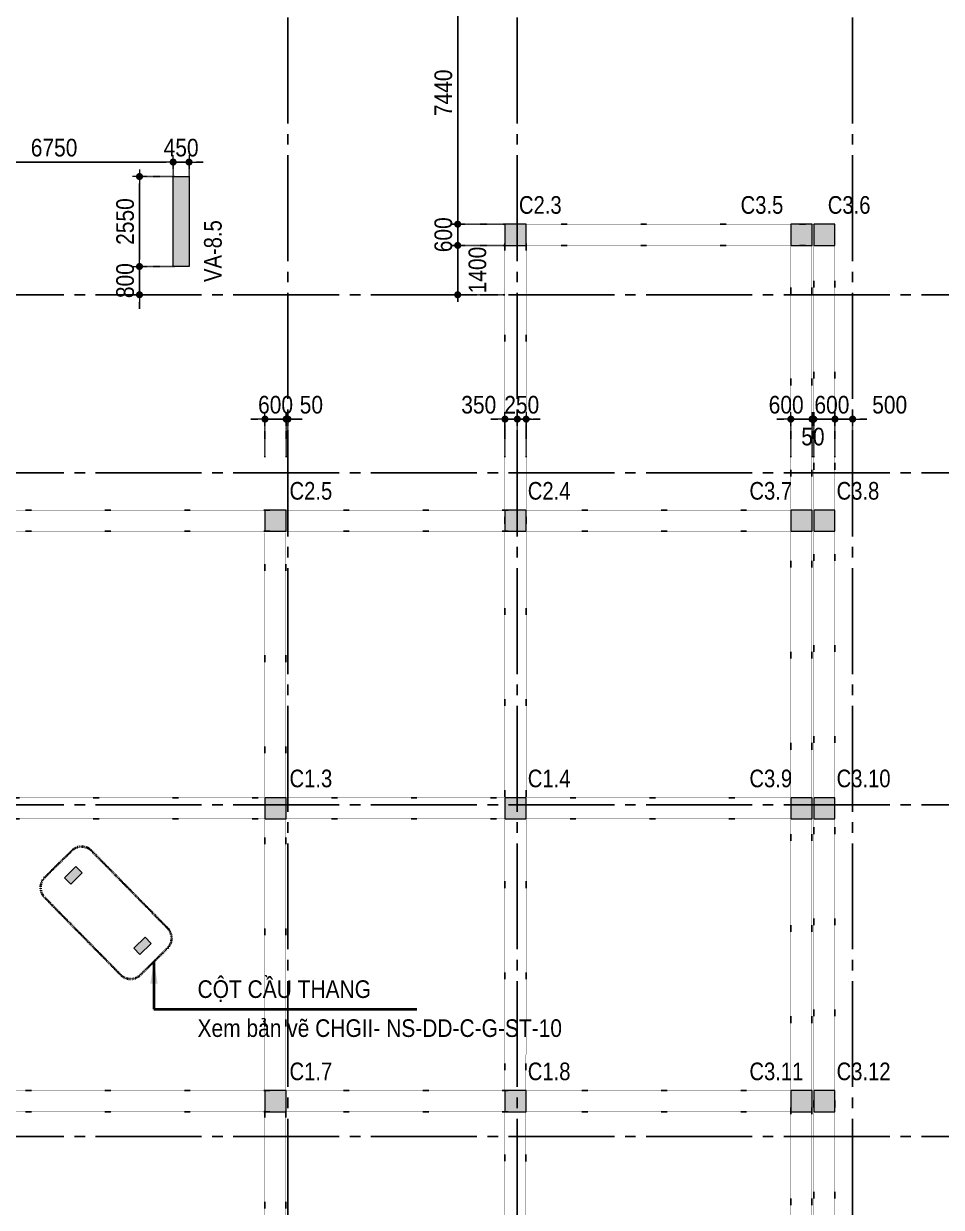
# Model space of a CAD drawing. Header units: millimetres. Extents: x -3973692 to -2843767, y 592734 to 838475.
# Drawn here: x -3901332 to -3875332, y 714723 to 748262 of the extents above; entities that cross this region are included whole.
import ezdxf
from ezdxf.enums import TextEntityAlignment as Align

# ---------------------------------------------------------------- set-up
doc = ezdxf.new("R2010")
doc.units = ezdxf.units.MM
doc.header["$MEASUREMENT"] = 0
doc.header["$PDMODE"] = 3
doc.header["$PDSIZE"] = -20
for name, pattern in [('CHG_XX_Cot_Ham 2$0$$AUDIT_BAD_LTYPE3', [0]), ('CHG_XX_Luoi truc$0$MB_Luoi truc$0$Center101', [13, 10, -1, 1, -1]), ('DIVIDE2', [15.875, 6.35, -3.175, 0, -3.175, 0, -3.175]), ('DOT2', [0.125, 0, -0.125]), ('HIDDEN5', [2.8375, 1.25, -1.5875])]:
    doc.linetypes.add(name, pattern=pattern)
doc.layers.get('0').update_dxf_attribs({"lineweight": 9})
doc.layers.get('Defpoints').update_dxf_attribs({"color": 10, "lineweight": 0})
for name, color, linetype, lineweight in [("'S_General_Dim_1", 1, 'Continuous', 18), ("'S_General_Divide_3 Intermediate", 3, 'DIVIDE2', 40), ("'S_General_Text_2_Normal", 2, 'Continuous', 25), ('CHG_XX_Cot_Ham 2$0$NS-Pier-H2', 150, 'Continuous', 13), ('CHG_XX_Cot_Ham 2$0$NS-Pier-H2 @ 1', 150, 'Continuous', 13), ('CHG_XX_Cot_Ham 2$0$NS-Pier-H2 @ 150 VP1', 150, 'Continuous', 13), ('CHG_XX_Cot_Ham 2$0$NS-Pier-H2 @ 150 VP2', 150, 'Continuous', 13), ('CHG_XX_Cot_Ham 2$0$NS-Pier-H2 @ 150 VP3', 150, 'Continuous', 13), ('CHG_XX_Cot_Ham 2$0$NS-Pier-H2 @ 150 VP4', 150, 'Continuous', 13), ('CHG_XX_Cot_Ham 2$0$NS-Pier-H2 @ 150 VP5', 150, 'Continuous', 13), ('CHG_XX_Cot_Ham 2$0$NS-Pier-H2 @ 150 VP6', 150, 'Continuous', 13), ('CHG_XX_Cot_Ham 2$0$NS-Pier-H2 @ 150 VP7', 150, 'Continuous', 13), ('CHG_XX_Cot_Ham 2$0$NS-Pier-H2 @ 150 VP8', 150, 'Continuous', 13), ('CHG_XX_Cot_Ham 2$0$NS-Pier-H2 @ 150 VP9', 150, 'Continuous', 13), ('CHG_XX_Cot_Ham 2$0$NS-Pier-H2 @ 150 VPModel', 150, 'Continuous', 13), ('TEXT', 7, 'Continuous', 15)]:
    doc.layers.add(name, color=color, linetype=linetype, lineweight=lineweight)
for name, color, linetype, lineweight, plot in [('CHG_XX_Cot_Ham 2$0$NS-Column-H2', 90, 'Continuous', 13, False), ('CHG_XX_Cot_Ham 2$0$NS-Column-H2 @ 1', 90, 'Continuous', 13, False), ('CHG_XX_Cot_Ham 2$0$NS-Column-H2 @ 150 VP1', 90, 'Continuous', 13, False), ('CHG_XX_Cot_Ham 2$0$NS-Column-H2 @ 150 VP2', 90, 'Continuous', 13, False), ('CHG_XX_Cot_Ham 2$0$NS-Column-H2 @ 150 VP3', 90, 'Continuous', 13, False), ('CHG_XX_Cot_Ham 2$0$NS-Column-H2 @ 150 VP4', 90, 'Continuous', 13, False), ('CHG_XX_Cot_Ham 2$0$NS-Column-H2 @ 150 VP5', 90, 'Continuous', 13, False), ('CHG_XX_Cot_Ham 2$0$NS-Column-H2 @ 150 VP6', 90, 'Continuous', 13, False), ('CHG_XX_Cot_Ham 2$0$NS-Column-H2 @ 150 VP7', 90, 'Continuous', 13, False), ('CHG_XX_Cot_Ham 2$0$NS-Column-H2 @ 150 VP8', 90, 'Continuous', 13, False), ('CHG_XX_Cot_Ham 2$0$NS-Column-H2 @ 150 VP9', 90, 'Continuous', 13, False), ('CHG_XX_Cot_Ham 2$0$NS-Column-H2 @ 150 VPModel', 90, 'Continuous', 13, False)]:
    doc.layers.add(name, color=color, linetype=linetype, lineweight=lineweight, plot=plot)
for name, color, linetype in [('CHG_XX_Luoi truc$0$Grid', 34, 'Continuous'), ('CHG_XX_Luoi truc$0$Grid Line', 251, 'CHG_XX_Luoi truc$0$MB_Luoi truc$0$Center101'), ('dim', 1, 'Continuous')]:
    doc.layers.add(name, color=color, linetype=linetype)
doc.styles.add('arial', font='arial.ttf', dxfattribs={"width": 0.85})
doc.styles.add('CHG_XX_Luoi truc$0$MB_Luoi truc$0$Grid A-F$0$VNI-HelveCB', font='')
doc.styles.add('TTP-HelCon', font='')
doc.styles.get('CHG_XX_Luoi truc$0$MB_Luoi truc$0$Grid A-F$0$VNI-HelveCB').set_extended_font_data('VNI-Helve-Condense', bold=True)
doc.styles.get('TTP-HelCon').set_extended_font_data('VNI-Helve-Condense')
doc.dimstyles.new('200', dxfattribs={"dimscale": 200, "dimtxt": 2.5, "dimasz": 1, "dimexe": 0, "dimexo": 0, "dimgap": 0.75, "dimtad": 1, "dimdec": 0, "dimrnd": 10, "dimzin": 9, "dimdsep": 46, "dimtxsty": 'arial', "dimblk1": 'DIMDOT', "dimblk2": 'DIMDOT', "dimsah": 1, "dimcen": 2, "dimdle": 3, "dimclre": 8, "dimclrt": 2, "dimadec": 0, "dimazin": 0, "dimtfac": 1, "dimtdec": 0, "dimtix": 1, "dimtmove": 2, "dimatfit": 3, "dimldrblk": 'DIMPIJL', "dimfxl": 1, "dimtvp": 1.8, "dimtolj": 1, "dimtzin": 0, "dimarcsym": 0})
doc.dimstyles.new('RHE_50', dxfattribs={"dimscale": 50, "dimtxt": 2.5, "dimasz": 1, "dimexe": 0, "dimexo": 0, "dimgap": 0.75, "dimtad": 1, "dimdec": 0, "dimzin": 9, "dimdsep": 46, "dimtxsty": 'arial', "dimblk1": 'DIMDOT', "dimblk2": 'DIMDOT', "dimsah": 1, "dimcen": 2, "dimdle": 3, "dimclre": 8, "dimclrt": 2, "dimadec": 0, "dimazin": 0, "dimtfac": 1, "dimtdec": 0, "dimtix": 1, "dimtmove": 2, "dimatfit": 3, "dimldrblk": 'DIMPIJL', "dimfxl": 1, "dimtvp": 1.8, "dimtolj": 1, "dimtzin": 0, "dimarcsym": 0})

# ---------------------------------------------------------------- blocks, each defined once
blk = doc.blocks.new('*U3253')
at = {"layer": 'CHG_XX_Cot_Ham 2$0$NS-Pier-H2 @ 1'}
h = blk.add_hatch(color=256, dxfattribs=at)
h.dxf.hatch_style = 1
h.paths.add_polyline_path([(450, 0), (0, 0), (0, -2550), (450, -2550)])
at = {"layer": 'CHG_XX_Cot_Ham 2$0$NS-Pier-H2 @ 150 VP1'}
h = blk.add_hatch(color=256, dxfattribs=at)
h.dxf.hatch_style = 1
h.paths.add_polyline_path([(450, 0), (0, 0), (0, -2550), (450, -2550)])
at = {"layer": 'CHG_XX_Cot_Ham 2$0$NS-Pier-H2 @ 150 VP2'}
h = blk.add_hatch(color=256, dxfattribs=at)
h.dxf.hatch_style = 1
h.paths.add_polyline_path([(450, 0), (0, 0), (0, -2550), (450, -2550)])
at = {"layer": 'CHG_XX_Cot_Ham 2$0$NS-Pier-H2 @ 150 VP3'}
h = blk.add_hatch(color=256, dxfattribs=at)
h.dxf.hatch_style = 1
h.paths.add_polyline_path([(450, 0), (0, 0), (0, -2550), (450, -2550)])
at = {"layer": 'CHG_XX_Cot_Ham 2$0$NS-Pier-H2 @ 150 VP4'}
h = blk.add_hatch(color=256, dxfattribs=at)
h.dxf.hatch_style = 1
h.paths.add_polyline_path([(450, 0), (0, 0), (0, -2550), (450, -2550)])
at = {"layer": 'CHG_XX_Cot_Ham 2$0$NS-Pier-H2 @ 150 VP5'}
h = blk.add_hatch(color=256, dxfattribs=at)
h.dxf.hatch_style = 1
h.paths.add_polyline_path([(450, 0), (0, 0), (0, -2550), (450, -2550)])
at = {"layer": 'CHG_XX_Cot_Ham 2$0$NS-Pier-H2 @ 150 VP6'}
h = blk.add_hatch(color=256, dxfattribs=at)
h.dxf.hatch_style = 1
h.paths.add_polyline_path([(450, 0), (0, 0), (0, -2550), (450, -2550)])
at = {"layer": 'CHG_XX_Cot_Ham 2$0$NS-Pier-H2 @ 150 VP7'}
h = blk.add_hatch(color=256, dxfattribs=at)
h.dxf.hatch_style = 1
h.paths.add_polyline_path([(450, 0), (0, 0), (0, -2550), (450, -2550)])
at = {"layer": 'CHG_XX_Cot_Ham 2$0$NS-Pier-H2 @ 150 VP8'}
h = blk.add_hatch(color=256, dxfattribs=at)
h.dxf.hatch_style = 1
h.paths.add_polyline_path([(450, 0), (0, 0), (0, -2550), (450, -2550)])
at = {"layer": 'CHG_XX_Cot_Ham 2$0$NS-Pier-H2 @ 150 VP9'}
h = blk.add_hatch(color=256, dxfattribs=at)
h.dxf.hatch_style = 1
h.paths.add_polyline_path([(450, 0), (0, 0), (0, -2550), (450, -2550)])
at = {"layer": 'CHG_XX_Cot_Ham 2$0$NS-Pier-H2 @ 150 VPModel'}
h = blk.add_hatch(color=256, dxfattribs=at)
h.dxf.hatch_style = 1
h.paths.add_polyline_path([(450, 0), (0, 0), (0, -2550), (450, -2550)])
blk = doc.blocks.new('CHG_XX_Cot_Ham 2$0$Block A_C450x2250')
at = {"layer": 'CHG_XX_Cot_Ham 2$0$NS-Pier-H2'}
blk.add_lwpolyline([(450, -2550), (0, -2550), (0, 0), (450, 0)], close=True, dxfattribs=at)
blk.add_blockref('*U3253', (0, 0), dxfattribs=at)
blk = doc.blocks.new('*U3254')
at = {"layer": 'CHG_XX_Cot_Ham 2$0$NS-Column-H2 @ 1'}
h = blk.add_hatch(color=256, dxfattribs=at)
h.dxf.hatch_style = 1
h.paths.add_polyline_path([(-300, -300), (-300, 300), (300, 300), (300, -300)])
at = {"layer": 'CHG_XX_Cot_Ham 2$0$NS-Column-H2 @ 150 VP1'}
h = blk.add_hatch(color=256, dxfattribs=at)
h.dxf.hatch_style = 1
h.paths.add_polyline_path([(-300, -300), (-300, 300), (300, 300), (300, -300)])
at = {"layer": 'CHG_XX_Cot_Ham 2$0$NS-Column-H2 @ 150 VP2'}
h = blk.add_hatch(color=256, dxfattribs=at)
h.dxf.hatch_style = 1
h.paths.add_polyline_path([(-300, -300), (-300, 300), (300, 300), (300, -300)])
at = {"layer": 'CHG_XX_Cot_Ham 2$0$NS-Column-H2 @ 150 VP3'}
h = blk.add_hatch(color=256, dxfattribs=at)
h.dxf.hatch_style = 1
h.paths.add_polyline_path([(-300, -300), (-300, 300), (300, 300), (300, -300)])
at = {"layer": 'CHG_XX_Cot_Ham 2$0$NS-Column-H2 @ 150 VP4'}
h = blk.add_hatch(color=256, dxfattribs=at)
h.dxf.hatch_style = 1
h.paths.add_polyline_path([(-300, -300), (-300, 300), (300, 300), (300, -300)])
at = {"layer": 'CHG_XX_Cot_Ham 2$0$NS-Column-H2 @ 150 VP5'}
h = blk.add_hatch(color=256, dxfattribs=at)
h.dxf.hatch_style = 1
h.paths.add_polyline_path([(-300, -300), (-300, 300), (300, 300), (300, -300)])
at = {"layer": 'CHG_XX_Cot_Ham 2$0$NS-Column-H2 @ 150 VP6'}
h = blk.add_hatch(color=256, dxfattribs=at)
h.dxf.hatch_style = 1
h.paths.add_polyline_path([(-300, -300), (-300, 300), (300, 300), (300, -300)])
at = {"layer": 'CHG_XX_Cot_Ham 2$0$NS-Column-H2 @ 150 VP7'}
h = blk.add_hatch(color=256, dxfattribs=at)
h.dxf.hatch_style = 1
h.paths.add_polyline_path([(-300, -300), (-300, 300), (300, 300), (300, -300)])
at = {"layer": 'CHG_XX_Cot_Ham 2$0$NS-Column-H2 @ 150 VP8'}
h = blk.add_hatch(color=256, dxfattribs=at)
h.dxf.hatch_style = 1
h.paths.add_polyline_path([(-300, -300), (-300, 300), (300, 300), (300, -300)])
at = {"layer": 'CHG_XX_Cot_Ham 2$0$NS-Column-H2 @ 150 VP9'}
h = blk.add_hatch(color=256, dxfattribs=at)
h.dxf.hatch_style = 1
h.paths.add_polyline_path([(-300, -300), (-300, 300), (300, 300), (300, -300)])
at = {"layer": 'CHG_XX_Cot_Ham 2$0$NS-Column-H2 @ 150 VPModel'}
h = blk.add_hatch(color=256, dxfattribs=at)
h.dxf.hatch_style = 1
h.paths.add_polyline_path([(-300, -300), (-300, 300), (300, 300), (300, -300)])
blk = doc.blocks.new('CHG_XX_Cot_Ham 2$0$HoBoi_C600x600')
at = {"layer": 'CHG_XX_Cot_Ham 2$0$NS-Column-H2'}
blk.add_lwpolyline([(300, -300), (300, 300), (-300, 300), (-300, -300)], close=True, dxfattribs=at)
blk.add_blockref('*U3254', (0, 0), dxfattribs=at)
blk = doc.blocks.new('*U2841')
at = {"layer": 'CHG_XX_Luoi truc$0$Grid Line'}
blk.add_line((0, 0), (0, 608), dxfattribs=at)
at = {"layer": 'CHG_XX_Luoi truc$0$Grid', "lineweight": -2, "style": 'CHG_XX_Luoi truc$0$MB_Luoi truc$0$Grid A-F$0$VNI-HelveCB'}
for tag, p in [('GRIDSUB', (0, 617)), ('GRID', (0, -9))]:
    blk.add_attdef(tag, text='', height=5, dxfattribs=at).set_placement(p, align=Align.MIDDLE)
blk = doc.blocks.new('*U2846')
at = {"layer": 'CHG_XX_Luoi truc$0$Grid Line'}
blk.add_line((0, 0), (0, 608), dxfattribs=at)
at = {"layer": 'CHG_XX_Luoi truc$0$Grid', "lineweight": -2, "style": 'CHG_XX_Luoi truc$0$MB_Luoi truc$0$Grid A-F$0$VNI-HelveCB'}
for tag, p in [('GRIDSUB', (0, 617)), ('GRID', (0, -9))]:
    blk.add_attdef(tag, text='', height=5, dxfattribs=at).set_placement(p, align=Align.MIDDLE)
blk = doc.blocks.new('*U2843')
at = {"layer": 'CHG_XX_Luoi truc$0$Grid Line'}
blk.add_line((0, 0), (0, 438), dxfattribs=at)
at = {"layer": 'CHG_XX_Luoi truc$0$Grid', "lineweight": -2, "style": 'CHG_XX_Luoi truc$0$MB_Luoi truc$0$Grid A-F$0$VNI-HelveCB'}
for tag, p in [('GRIDSUB', (0, 447)), ('GRID', (0, -9))]:
    blk.add_attdef(tag, text='', height=5, dxfattribs=at).set_placement(p, align=Align.MIDDLE)
blk = doc.blocks.new('CHG_XX_Luoi truc')
at = {"layer": 'CHG_XX_Luoi truc$0$Grid', "xscale": 300, "yscale": 300, "zscale": 300}
for name, p in [('*U2841', (54650, -12747)), ('*U2846', (61150, -12747)), ('*U2841', (70650, -12747))]:
    blk.add_blockref(name, p, dxfattribs=at)
at = {"layer": 'CHG_XX_Luoi truc$0$Grid', "xscale": 300.0000000000013, "yscale": 300.0000000000013, "zscale": 300.0000000000013, "rotation": 90}
for p in [(110703, 130600), (110703, 125550), (110703, 116150), (110703, 106750)]:
    blk.add_blockref('*U2843', p, dxfattribs=at)
blk = doc.blocks.new('CHG_XX_Cot_Ham 2')
at = {"layer": 'CHG_XX_Cot_Ham 2$0$NS-Column-H2'}
h = blk.add_hatch(color=256, dxfattribs=at)
h.paths.add_polyline_path([(48641.1, 114396), (48816.3, 114217.7), (48495.4, 113902.2), (48320.1, 114080.5)])
h.paths.add_polyline_path([(50603.8, 112399.1), (50779, 112220.8), (50457.1, 111906.3), (50282.9, 112083.6)])
at = {"layer": 'CHG_XX_Cot_Ham 2$0$NS-Pier-H2'}
h = blk.add_hatch(color=256, dxfattribs=at)
h.dxf.hatch_style = 1
h.paths.add_polyline_path([(99639.2, 163400), (-10900, 163400), (-10900, 85450), (-300, 85450), (-300, 84050), (32350, 84050), (32350, -9000), (103575.5, -9000), (106050, -6022), (106050, 158254.3)])
h.paths.add_polyline_path([(99533.7, 163100), (105750, 158110.4), (105750, 90450), (105650, 90450), (105750, 90450), (105750, 13850), (105750, 13722.3), (105750, -5913.6), (103434.7, -8700), (93599.8, -8700), (93299.8, -8700), (32650, -8700), (32650, 84350), (0, 84350), (0, 85750), (-10600, 85750), (-10600, 163100), (93600, 163100)], flags=16)
at = {"layer": 'CHG_XX_Cot_Ham 2$0$NS-Column-H2'}
for points in [[(48641.1, 114396), (48816.3, 114217.7), (48495.4, 113902.2), (48320.1, 114080.5), (48641.1, 114396)], [(50603.8, 112399.1), (50779, 112220.8), (50457.1, 111906.3), (50282.9, 112083.6), (50603.8, 112399.1)], [(50603.8, 112399.1), (50779, 112220.8), (50458.1, 111905.3), (50282.9, 112083.6), (50603.8, 112399.1)]]:
    blk.add_lwpolyline(points, dxfattribs=at)
at = {"layer": 'CHG_XX_Cot_Ham 2$0$NS-Column-H2', "linetype": 'CHG_XX_Cot_Ham 2$0$$AUDIT_BAD_LTYPE3'}
for points in [[(48495.4, 113902.2), (48816.3, 114217.7), (48641.1, 114396), (48320.1, 114080.5), (48495.4, 113902.2)], [(50458.1, 111905.3), (50779, 112220.8), (50603.8, 112399.1), (50282.9, 112083.6), (50458.1, 111905.3)]]:
    blk.add_lwpolyline(points, dxfattribs=at)
at = {"layer": 'Defpoints'}
for p, q in [((48495.4, 113902.2), (48320.1, 114080.5)), ((50458.1, 111905.3), (50282.9, 112083.6))]:
    blk.add_line(p, q, dxfattribs=at)
at = {"layer": 'CHG_XX_Cot_Ham 2$0$NS-Column-H2'}
for p in [(61100, 132300), (69200, 132300), (69850, 132300), (54300, 124200), (61100, 124200), (69200, 124200), (69850, 124200), (54300, 116050), (61100, 116050), (69200, 116050), (69850, 116050), (54300, 107750), (61100, 107750), (69200, 107750), (69850, 107750)]:
    blk.add_blockref('CHG_XX_Cot_Ham 2$0$HoBoi_C600x600', p, dxfattribs=at)
at = {"layer": 'CHG_XX_Cot_Ham 2$0$NS-Pier-H2'}
for name, p in [('CHG_XX_Luoi truc', (0, 0)), ('CHG_XX_Cot_Ham 2$0$Block A_C450x2250', (51400, 133950)), ('CHG_XX_Cot_Ham 2$0$Block A_C450x2250', (51401.5, 133950))]:
    blk.add_blockref(name, p, dxfattribs=at)
blk = doc.blocks.new('a')
at = {"layer": 'TEXT', "color": 3, "style": 'TTP-HelCon'}
blk.add_text('VA-8.5', height=500, rotation=90, dxfattribs=at).set_placement((52774, -21289))
blk = doc.blocks.new('DIMDOT')
for p, q in [((1, 0), (-1, 0)), ((0, -1), (0, 1))]:
    blk.add_line(p, q)
at = {"const_width": 0.5}
blk.add_lwpolyline([(-0.25, 0, 1), (0.25, 0, 1)], format="xyb", close=True, dxfattribs=at)
blk = doc.blocks.new('*D1266')
at = {"layer": "'S_General_Dim_1", "color": 8, "linetype": 'HIDDEN5', "lineweight": -2, "transparency": 16777216}
for p, q in [((-3897045, 743931), (-3898050, 743931)), ((-3897045, 741381), (-3898050, 741381))]:
    blk.add_line(p, q, dxfattribs=at)
at = {"layer": "'S_General_Dim_1", "color": 0, "lineweight": -2, "transparency": 16777216}
blk.add_line((-3898050, 743731), (-3898050, 741581), dxfattribs=at)
at = {"layer": 'Defpoints', "color": 0, "transparency": 16777216}
for p in [(-3897045, 743931), (-3898050, 741381), (-3897045, 741381)]:
    blk.add_point(p, dxfattribs=at)
at = {"layer": "'S_General_Dim_1", "color": 0, "lineweight": -2, "transparency": 16777216, "xscale": 200, "yscale": 200, "zscale": 200}
for p, rotation in [((-3898050, 743931), 90), ((-3898050, 741381), 270)]:
    blk.add_blockref('DIMDOT', p, dxfattribs=dict(at, rotation=rotation))
at = {"layer": "'S_General_Dim_1", "color": 2, "transparency": 16777216, "insert": (-3898456, 742656), "char_height": 500, "attachment_point": 5, "rotation": 90, "style": 'arial'}
blk.add_mtext('\\A1;2550', dxfattribs=at)
blk = doc.blocks.new('DIMPIJL')
at = {"linetype": 'ByBlock'}
blk.add_solid([(-2.5, 0.42), (-2.5, -0.42), (0, 0)], dxfattribs=at)
blk = doc.blocks.new('*D1267')
at = {"layer": "'S_General_Dim_1", "color": 0, "lineweight": -2, "transparency": 16777216}
for p, q in [((-3898050, 741581), (-3898050, 741781)), ((-3898050, 741381), (-3898050, 740581)), ((-3898050, 740381), (-3898050, 740181))]:
    blk.add_line(p, q, dxfattribs=at)
at = {"layer": "'S_General_Dim_1", "color": 8, "linetype": 'HIDDEN5', "lineweight": -2, "transparency": 16777216}
for p, q in [((-3897045, 741381), (-3898050, 741381)), ((-3897596, 740581), (-3898050, 740581))]:
    blk.add_line(p, q, dxfattribs=at)
at = {"layer": 'Defpoints', "color": 0, "transparency": 16777216}
for p in [(-3897045, 741381), (-3898050, 740581), (-3897596, 740581)]:
    blk.add_point(p, dxfattribs=at)
at = {"layer": "'S_General_Dim_1", "color": 0, "lineweight": -2, "transparency": 16777216, "xscale": 200, "yscale": 200, "zscale": 200}
for p, rotation in [((-3898050, 741381), 270), ((-3898050, 740581), 90)]:
    blk.add_blockref('DIMDOT', p, dxfattribs=dict(at, rotation=rotation))
at = {"layer": "'S_General_Dim_1", "color": 2, "transparency": 16777216, "insert": (-3898456, 740981), "char_height": 500, "attachment_point": 5, "rotation": 90, "style": 'arial'}
blk.add_mtext('\\A1;800', dxfattribs=at)
blk = doc.blocks.new('*D1268')
at = {"layer": "'S_General_Dim_1", "color": 8, "linetype": 'HIDDEN5', "lineweight": -2, "transparency": 16777216}
for p, q in [((-3903845, 743131), (-3903845, 744341)), ((-3897096, 743931), (-3897096, 744341))]:
    blk.add_line(p, q, dxfattribs=at)
at = {"layer": "'S_General_Dim_1", "color": 0, "lineweight": -2, "transparency": 16777216}
blk.add_line((-3903645, 744341), (-3897296, 744341), dxfattribs=at)
at = {"layer": 'Defpoints', "color": 0, "transparency": 16777216}
for p in [(-3897096, 744341), (-3897096, 743931), (-3903845, 743131)]:
    blk.add_point(p, dxfattribs=at)
at = {"layer": "'S_General_Dim_1", "color": 0, "lineweight": -2, "transparency": 16777216, "xscale": 200, "yscale": 200, "zscale": 200, "rotation": 180}
blk.add_blockref('DIMDOT', (-3903845, 744341), dxfattribs=at)
at = {"layer": "'S_General_Dim_1", "color": 0, "lineweight": -2, "transparency": 16777216, "xscale": 200, "yscale": 200, "zscale": 200}
blk.add_blockref('DIMDOT', (-3897096, 744341), dxfattribs=at)
at = {"layer": "'S_General_Dim_1", "color": 2, "transparency": 16777216, "insert": (-3900470, 744746), "char_height": 500, "attachment_point": 5, "style": 'arial'}
blk.add_mtext('\\A1;6750', dxfattribs=at)
blk = doc.blocks.new('*D1269')
at = {"layer": "'S_General_Dim_1", "color": 0, "lineweight": -2, "transparency": 16777216}
for p, q in [((-3897296, 744341), (-3897496, 744341)), ((-3897096, 744341), (-3896646, 744341)), ((-3896446, 744341), (-3896246, 744341))]:
    blk.add_line(p, q, dxfattribs=at)
at = {"layer": "'S_General_Dim_1", "color": 8, "linetype": 'HIDDEN5', "lineweight": -2, "transparency": 16777216}
for p, q in [((-3897096, 743931), (-3897096, 744341)), ((-3896646, 743931), (-3896646, 744341))]:
    blk.add_line(p, q, dxfattribs=at)
at = {"layer": 'Defpoints', "color": 0, "transparency": 16777216}
for p in [(-3896646, 744341), (-3897096, 743931), (-3896646, 743931)]:
    blk.add_point(p, dxfattribs=at)
at = {"layer": "'S_General_Dim_1", "color": 0, "lineweight": -2, "transparency": 16777216, "xscale": 200, "yscale": 200, "zscale": 200}
blk.add_blockref('DIMDOT', (-3897096, 744341), dxfattribs=at)
at = {"layer": "'S_General_Dim_1", "color": 0, "lineweight": -2, "transparency": 16777216, "xscale": 200, "yscale": 200, "zscale": 200, "rotation": 180}
blk.add_blockref('DIMDOT', (-3896646, 744341), dxfattribs=at)
at = {"layer": "'S_General_Dim_1", "color": 2, "transparency": 16777216, "insert": (-3896871, 744746), "char_height": 500, "attachment_point": 5, "style": 'arial'}
blk.add_mtext('\\A1;450', dxfattribs=at)
blk = doc.blocks.new('PODIUM')
at = {"layer": 'TEXT', "color": 1, "style": 'TTP-HelCon'}
for s, p in [('C2.3', (-16250, 66750)), ('C2.5', (-22750, 58650)), ('C2.4', (-16000, 58650))]:
    blk.add_text(s, height=500, dxfattribs=at).set_placement(p)
at = {"layer": 'TEXT', "color": 5, "style": 'TTP-HelCon'}
for s, p in [('C3.5', (-9970, 66750)), ('C3.6', (-7500, 66750)), ('C3.7', (-9720, 58650)), ('C3.8', (-7250, 58650)), ('C3.9', (-9720, 50500)), ('C3.10', (-7250, 50500)), ('C3.11', (-9720, 42200)), ('C3.12', (-7250, 42200))]:
    blk.add_text(s, height=500, dxfattribs=at).set_placement(p)
at = {"layer": 'TEXT', "color": 2, "style": 'TTP-HelCon'}
for s, p in [('C1.3', (-22750, 50500)), ('C1.4', (-16000, 50500)), ('C1.7', (-22750, 42200)), ('C1.8', (-16000, 42200))]:
    blk.add_text(s, height=500, dxfattribs=at).set_placement(p)
blk = doc.blocks.new('*D2259')
at = {"layer": "'S_General_Dim_1", "color": 0, "lineweight": -2, "transparency": 16777216}
for p, q in [((-3894695, 737057), (-3894895, 737057)), ((-3894495, 737057), (-3893895, 737057)), ((-3893695, 737057), (-3893495, 737057))]:
    blk.add_line(p, q, dxfattribs=at)
at = {"layer": "'S_General_Dim_1", "color": 8, "linetype": 'HIDDEN5', "lineweight": -2, "transparency": 16777216}
for p, q in [((-3894495, 735981), (-3894495, 737057)), ((-3893895, 735981), (-3893895, 737057))]:
    blk.add_line(p, q, dxfattribs=at)
at = {"layer": 'Defpoints', "color": 0, "transparency": 16777216}
for p in [(-3893895, 737057), (-3894495, 735981), (-3893895, 735981)]:
    blk.add_point(p, dxfattribs=at)
at = {"layer": "'S_General_Dim_1", "color": 0, "lineweight": -2, "transparency": 16777216, "xscale": 200, "yscale": 200, "zscale": 200}
blk.add_blockref('DIMDOT', (-3894495, 737057), dxfattribs=at)
at = {"layer": "'S_General_Dim_1", "color": 0, "lineweight": -2, "transparency": 16777216, "xscale": 200, "yscale": 200, "zscale": 200, "rotation": 180}
blk.add_blockref('DIMDOT', (-3893895, 737057), dxfattribs=at)
at = {"layer": "'S_General_Dim_1", "color": 2, "transparency": 16777216, "insert": (-3894195, 737462), "char_height": 500, "attachment_point": 5, "style": 'arial'}
blk.add_mtext('\\A1;600', dxfattribs=at)
blk = doc.blocks.new('*D2260')
at = {"layer": "'S_General_Dim_1", "color": 0, "lineweight": -2, "transparency": 16777216}
for p, q in [((-3894095, 737057), (-3894295, 737057)), ((-3893895, 737057), (-3893845, 737057)), ((-3893645, 737057), (-3893445, 737057))]:
    blk.add_line(p, q, dxfattribs=at)
at = {"layer": "'S_General_Dim_1", "color": 8, "linetype": 'HIDDEN5', "lineweight": -2, "transparency": 16777216}
for p, q in [((-3893895, 735981), (-3893895, 737057)), ((-3893845, 735981), (-3893845, 737057))]:
    blk.add_line(p, q, dxfattribs=at)
at = {"layer": 'Defpoints', "color": 0, "transparency": 16777216}
for p in [(-3893845, 737057), (-3893895, 735981), (-3893845, 735981)]:
    blk.add_point(p, dxfattribs=at)
at = {"layer": "'S_General_Dim_1", "color": 0, "lineweight": -2, "transparency": 16777216, "xscale": 200, "yscale": 200, "zscale": 200}
blk.add_blockref('DIMDOT', (-3893895, 737057), dxfattribs=at)
at = {"layer": "'S_General_Dim_1", "color": 0, "lineweight": -2, "transparency": 16777216, "xscale": 200, "yscale": 200, "zscale": 200, "rotation": 180}
blk.add_blockref('DIMDOT', (-3893845, 737057), dxfattribs=at)
at = {"layer": "'S_General_Dim_1", "color": 2, "transparency": 16777216, "insert": (-3893180, 737462), "char_height": 500, "attachment_point": 5, "style": 'arial'}
blk.add_mtext('\\A1;50', dxfattribs=at)
blk = doc.blocks.new('*D2261')
at = {"layer": "'S_General_Dim_1", "color": 0, "lineweight": -2, "transparency": 16777216}
for p, q in [((-3887895, 737057), (-3888095, 737057)), ((-3887695, 737057), (-3887345, 737057)), ((-3887145, 737057), (-3886945, 737057))]:
    blk.add_line(p, q, dxfattribs=at)
at = {"layer": "'S_General_Dim_1", "color": 8, "linetype": 'HIDDEN5', "lineweight": -2, "transparency": 16777216}
for p, q in [((-3887695, 735981), (-3887695, 737057)), ((-3887345, 735981), (-3887345, 737057))]:
    blk.add_line(p, q, dxfattribs=at)
at = {"layer": 'Defpoints', "color": 0, "transparency": 16777216}
for p in [(-3887345, 737057), (-3887695, 735981), (-3887345, 735981)]:
    blk.add_point(p, dxfattribs=at)
at = {"layer": "'S_General_Dim_1", "color": 0, "lineweight": -2, "transparency": 16777216, "xscale": 200, "yscale": 200, "zscale": 200}
blk.add_blockref('DIMDOT', (-3887695, 737057), dxfattribs=at)
at = {"layer": "'S_General_Dim_1", "color": 0, "lineweight": -2, "transparency": 16777216, "xscale": 200, "yscale": 200, "zscale": 200, "rotation": 180}
blk.add_blockref('DIMDOT', (-3887345, 737057), dxfattribs=at)
at = {"layer": "'S_General_Dim_1", "color": 2, "transparency": 16777216, "insert": (-3888438, 737462), "char_height": 500, "attachment_point": 5, "style": 'arial'}
blk.add_mtext('\\A1;350', dxfattribs=at)
blk = doc.blocks.new('*D2262')
at = {"layer": "'S_General_Dim_1", "color": 0, "lineweight": -2, "transparency": 16777216}
for p, q in [((-3887545, 737057), (-3887745, 737057)), ((-3887345, 737057), (-3887095, 737057)), ((-3886895, 737057), (-3886695, 737057))]:
    blk.add_line(p, q, dxfattribs=at)
at = {"layer": "'S_General_Dim_1", "color": 8, "linetype": 'HIDDEN5', "lineweight": -2, "transparency": 16777216}
for p, q in [((-3887345, 735981), (-3887345, 737057)), ((-3887095, 735981), (-3887095, 737057))]:
    blk.add_line(p, q, dxfattribs=at)
at = {"layer": 'Defpoints', "color": 0, "transparency": 16777216}
for p in [(-3887095, 737057), (-3887345, 735981), (-3887095, 735981)]:
    blk.add_point(p, dxfattribs=at)
at = {"layer": "'S_General_Dim_1", "color": 0, "lineweight": -2, "transparency": 16777216, "xscale": 200, "yscale": 200, "zscale": 200}
blk.add_blockref('DIMDOT', (-3887345, 737057), dxfattribs=at)
at = {"layer": "'S_General_Dim_1", "color": 0, "lineweight": -2, "transparency": 16777216, "xscale": 200, "yscale": 200, "zscale": 200, "rotation": 180}
blk.add_blockref('DIMDOT', (-3887095, 737057), dxfattribs=at)
at = {"layer": "'S_General_Dim_1", "color": 2, "transparency": 16777216, "insert": (-3887220, 737462), "char_height": 500, "attachment_point": 5, "style": 'arial'}
blk.add_mtext('\\A1;250', dxfattribs=at)
blk = doc.blocks.new('*D2263')
at = {"layer": "'S_General_Dim_1", "color": 0, "lineweight": -2, "transparency": 16777216}
for p, q in [((-3879795, 737057), (-3879995, 737057)), ((-3879595, 737057), (-3878995, 737057)), ((-3878795, 737057), (-3878595, 737057))]:
    blk.add_line(p, q, dxfattribs=at)
at = {"layer": "'S_General_Dim_1", "color": 8, "linetype": 'HIDDEN5', "lineweight": -2, "transparency": 16777216}
for p, q in [((-3879595, 735981), (-3879595, 737057)), ((-3878995, 735981), (-3878995, 737057))]:
    blk.add_line(p, q, dxfattribs=at)
at = {"layer": 'Defpoints', "color": 0, "transparency": 16777216}
for p in [(-3878995, 737057), (-3879595, 735981), (-3878995, 735981)]:
    blk.add_point(p, dxfattribs=at)
at = {"layer": "'S_General_Dim_1", "color": 0, "lineweight": -2, "transparency": 16777216, "xscale": 200, "yscale": 200, "zscale": 200}
blk.add_blockref('DIMDOT', (-3879595, 737057), dxfattribs=at)
at = {"layer": "'S_General_Dim_1", "color": 0, "lineweight": -2, "transparency": 16777216, "xscale": 200, "yscale": 200, "zscale": 200, "rotation": 180}
blk.add_blockref('DIMDOT', (-3878995, 737057), dxfattribs=at)
at = {"layer": "'S_General_Dim_1", "color": 2, "transparency": 16777216, "insert": (-3879728, 737462), "char_height": 500, "attachment_point": 5, "style": 'arial'}
blk.add_mtext('\\A1;600', dxfattribs=at)
blk = doc.blocks.new('*D2264')
at = {"layer": "'S_General_Dim_1", "color": 0, "lineweight": -2, "transparency": 16777216}
for p, q in [((-3879195, 737057), (-3879395, 737057)), ((-3878995, 737057), (-3878945, 737057)), ((-3878745, 737057), (-3878545, 737057))]:
    blk.add_line(p, q, dxfattribs=at)
at = {"layer": "'S_General_Dim_1", "color": 8, "linetype": 'HIDDEN5', "lineweight": -2, "transparency": 16777216}
for p, q in [((-3878995, 735981), (-3878995, 737057)), ((-3878945, 735981), (-3878945, 737057))]:
    blk.add_line(p, q, dxfattribs=at)
at = {"layer": 'Defpoints', "color": 0, "transparency": 16777216}
for p in [(-3878945, 737057), (-3878995, 735981), (-3878945, 735981)]:
    blk.add_point(p, dxfattribs=at)
at = {"layer": "'S_General_Dim_1", "color": 0, "lineweight": -2, "transparency": 16777216, "xscale": 200, "yscale": 200, "zscale": 200}
blk.add_blockref('DIMDOT', (-3878995, 737057), dxfattribs=at)
at = {"layer": "'S_General_Dim_1", "color": 0, "lineweight": -2, "transparency": 16777216, "xscale": 200, "yscale": 200, "zscale": 200, "rotation": 180}
blk.add_blockref('DIMDOT', (-3878945, 737057), dxfattribs=at)
at = {"layer": "'S_General_Dim_1", "color": 2, "transparency": 16777216, "insert": (-3878970, 736559), "char_height": 500, "attachment_point": 5, "style": 'arial'}
blk.add_mtext('\\A1;50', dxfattribs=at)
blk = doc.blocks.new('*D2265')
at = {"layer": "'S_General_Dim_1", "color": 0, "lineweight": -2, "transparency": 16777216}
for p, q in [((-3879145, 737057), (-3879345, 737057)), ((-3878945, 737057), (-3878345, 737057)), ((-3878145, 737057), (-3877945, 737057))]:
    blk.add_line(p, q, dxfattribs=at)
at = {"layer": "'S_General_Dim_1", "color": 8, "linetype": 'HIDDEN5', "lineweight": -2, "transparency": 16777216}
for p, q in [((-3878945, 735981), (-3878945, 737057)), ((-3878345, 735981), (-3878345, 737057))]:
    blk.add_line(p, q, dxfattribs=at)
at = {"layer": 'Defpoints', "color": 0, "transparency": 16777216}
for p in [(-3878345, 737057), (-3878945, 735981), (-3878345, 735981)]:
    blk.add_point(p, dxfattribs=at)
at = {"layer": "'S_General_Dim_1", "color": 0, "lineweight": -2, "transparency": 16777216, "xscale": 200, "yscale": 200, "zscale": 200}
blk.add_blockref('DIMDOT', (-3878945, 737057), dxfattribs=at)
at = {"layer": "'S_General_Dim_1", "color": 0, "lineweight": -2, "transparency": 16777216, "xscale": 200, "yscale": 200, "zscale": 200, "rotation": 180}
blk.add_blockref('DIMDOT', (-3878345, 737057), dxfattribs=at)
at = {"layer": "'S_General_Dim_1", "color": 2, "transparency": 16777216, "insert": (-3878432, 737462), "char_height": 500, "attachment_point": 5, "style": 'arial'}
blk.add_mtext('\\A1;600', dxfattribs=at)
blk = doc.blocks.new('*D2266')
at = {"layer": "'S_General_Dim_1", "color": 0, "lineweight": -2, "transparency": 16777216}
for p, q in [((-3878545, 737057), (-3878745, 737057)), ((-3878345, 737057), (-3877845, 737057)), ((-3877645, 737057), (-3877445, 737057))]:
    blk.add_line(p, q, dxfattribs=at)
at = {"layer": "'S_General_Dim_1", "color": 8, "linetype": 'HIDDEN5', "lineweight": -2, "transparency": 16777216}
for p, q in [((-3878345, 735981), (-3878345, 737057)), ((-3877845, 735981), (-3877845, 737057))]:
    blk.add_line(p, q, dxfattribs=at)
at = {"layer": 'Defpoints', "color": 0, "transparency": 16777216}
for p in [(-3877845, 737057), (-3878345, 735981), (-3877845, 735981)]:
    blk.add_point(p, dxfattribs=at)
at = {"layer": "'S_General_Dim_1", "color": 0, "lineweight": -2, "transparency": 16777216, "xscale": 200, "yscale": 200, "zscale": 200}
blk.add_blockref('DIMDOT', (-3878345, 737057), dxfattribs=at)
at = {"layer": "'S_General_Dim_1", "color": 0, "lineweight": -2, "transparency": 16777216, "xscale": 200, "yscale": 200, "zscale": 200, "rotation": 180}
blk.add_blockref('DIMDOT', (-3877845, 737057), dxfattribs=at)
at = {"layer": "'S_General_Dim_1", "color": 2, "transparency": 16777216, "insert": (-3876795, 737462), "char_height": 500, "attachment_point": 5, "style": 'arial'}
blk.add_mtext('\\A1;500', dxfattribs=at)
blk = doc.blocks.new('*D2267')
at = {"layer": 'Defpoints', "color": 0, "transparency": 16777216}
for p in [(-3887695, 742581), (-3889034, 741980), (-3887695, 741980)]:
    blk.add_point(p, dxfattribs=at)
at = {"layer": 'dim', "color": 0, "lineweight": -2, "transparency": 16777216}
for p, q in [((-3889034, 742781), (-3889034, 742981)), ((-3889034, 742581), (-3889034, 741980)), ((-3889034, 741780), (-3889034, 741580))]:
    blk.add_line(p, q, dxfattribs=at)
at = {"layer": 'dim', "color": 8, "linetype": 'HIDDEN5', "lineweight": -2, "transparency": 16777216}
for p, q in [((-3887695, 742581), (-3889034, 742581)), ((-3887695, 741980), (-3889034, 741980))]:
    blk.add_line(p, q, dxfattribs=at)
at = {"layer": 'dim', "color": 0, "lineweight": -2, "transparency": 16777216, "xscale": 200, "yscale": 200, "zscale": 200}
for p, rotation in [((-3889034, 742581), 270), ((-3889034, 741980), 90)]:
    blk.add_blockref('DIMDOT', p, dxfattribs=dict(at, rotation=rotation))
at = {"layer": 'dim', "color": 2, "transparency": 16777216, "insert": (-3889440, 742281), "char_height": 500, "attachment_point": 5, "rotation": 90, "style": 'arial'}
blk.add_mtext('\\A1;600', dxfattribs=at)
blk = doc.blocks.new('*D2268')
at = {"layer": 'Defpoints', "color": 0, "transparency": 16777216}
for p in [(-3887695, 741980), (-3889034, 740581), (-3887695, 740581)]:
    blk.add_point(p, dxfattribs=at)
at = {"layer": 'dim', "color": 8, "linetype": 'HIDDEN5', "lineweight": -2, "transparency": 16777216}
for p, q in [((-3887695, 741980), (-3889034, 741980)), ((-3887695, 740581), (-3889034, 740581))]:
    blk.add_line(p, q, dxfattribs=at)
at = {"layer": 'dim', "color": 0, "lineweight": -2, "transparency": 16777216}
blk.add_line((-3889034, 741780), (-3889034, 740781), dxfattribs=at)
at = {"layer": 'dim', "color": 0, "lineweight": -2, "transparency": 16777216, "xscale": 200, "yscale": 200, "zscale": 200}
for p, rotation in [((-3889034, 741980), 90), ((-3889034, 740581), 270)]:
    blk.add_blockref('DIMDOT', p, dxfattribs=dict(at, rotation=rotation))
at = {"layer": 'dim', "color": 2, "transparency": 16777216, "insert": (-3888474, 741281), "char_height": 500, "attachment_point": 5, "rotation": 90, "style": 'arial'}
blk.add_mtext('\\A1;1400', dxfattribs=at)
blk = doc.blocks.new('*D2492')
at = {"layer": 'Defpoints', "color": 0, "transparency": 16777216}
for p in [(-3889034, 750025), (-3887595, 750025), (-3887695, 742581)]:
    blk.add_point(p, dxfattribs=at)
at = {"layer": 'dim', "color": 8, "linetype": 'HIDDEN5', "lineweight": -2, "transparency": 16777216}
for p, q in [((-3887595, 750025), (-3889034, 750025)), ((-3887695, 742581), (-3889034, 742581))]:
    blk.add_line(p, q, dxfattribs=at)
at = {"layer": 'dim', "color": 0, "lineweight": -2, "transparency": 16777216}
blk.add_line((-3889034, 742781), (-3889034, 749825), dxfattribs=at)
at = {"layer": 'dim', "color": 0, "lineweight": -2, "transparency": 16777216, "xscale": 200, "yscale": 200, "zscale": 200}
for p, rotation in [((-3889034, 750025), 90), ((-3889034, 742581), 270)]:
    blk.add_blockref('DIMDOT', p, dxfattribs=dict(at, rotation=rotation))
at = {"layer": 'dim', "color": 2, "transparency": 16777216, "insert": (-3889440, 746303), "char_height": 500, "attachment_point": 5, "rotation": 90, "style": 'arial'}
blk.add_mtext('\\A1;7440', dxfattribs=at)
blk = doc.blocks.new('CT')
at = {"layer": "'S_General_Divide_3 Intermediate", "ltscale": 0.5}
blk.add_lwpolyline([(51239, 112084), (50472, 111330, -0.414214), (49906, 111335), (47753, 113526, -0.414214), (47758, 114091), (48525, 114845, -0.414214), (49091, 114840), (51244, 112650, -0.414214)], format="xyb", close=True, dxfattribs=at)
at = {"layer": "'S_General_Text_2_Normal", "ltscale": 1500, "style": 'arial', "width": 0.85}
for s, p in [('CỘT CẦU THANG', (52090, 111175)), ('Xem bản vẽ CHGII- NS-DD-C-G-ST-10', (52090, 110070))]:
    blk.add_text(s, height=500, dxfattribs=at).set_placement(p, align=Align.TOP_LEFT)
at = {"layer": "'S_General_Dim_1", "color": 1}
blk.add_leader([(50855, 111707), (50855, 110360), (58301, 110360)], dimstyle='RHE_50', override={"dimasz": 5}, dxfattribs=at)

msp = doc.modelspace()

# ---------------------------------------------------------------- linework, layer by layer
at = {"layer": 'dim', "linetype": 'DOT2', "ltscale": 10}
for p, q in [((-3887695.2, 742581), (-3887695.2, 642817.3)), ((-3887695.2, 742581), (-3878345.2, 742580.2)), ((-3887097.1, 742581), (-3887105.8, 642817.3)), ((-3879595.2, 742580.3), (-3879595.2, 675831)), ((-3878997.1, 742580.3), (-3879002.9, 675831)), ((-3878945.2, 742580.2), (-3878945.2, 642831)), ((-3878347.1, 742580.2), (-3878355.8, 642231)), ((-3887695.2, 741980.3), (-3878345.2, 741979.5)), ((-3919095.2, 734481), (-3879595.2, 734481)), ((-3919095.2, 733881), (-3879595.2, 733881)), ((-3894495.2, 733831), (-3894495.2, 642831)), ((-3893905.8, 733831), (-3893905.8, 642817.3)), ((-3919105.8, 726331), (-3879605.8, 726331)), ((-3919105.8, 725731), (-3879605.8, 725731)), ((-3919095.2, 718031), (-3879595.2, 718031)), ((-3919095.2, 717431), (-3879595.2, 717431))]:
    msp.add_line(p, q, dxfattribs=at)

# ---------------------------------------------------------------- block references
at = {"layer": "'S_General_Divide_3 Intermediate"}
for name, p in [('CHG_XX_Cot_Ham 2', (-3948495.2, 609981)), ('a', (-3948495.2, 762231)), ('CT', (-3948495.2, 609981))]:
    msp.add_blockref(name, p, dxfattribs=at)
at = {"layer": 'TEXT'}
msp.add_blockref('PODIUM', (-3871048.8, 676125.7), dxfattribs=at)

# ---------------------------------------------------------------- dimensions: what is measured, and where the dimension line sits
at = {"layer": "'S_General_Dim_1"}
for base, p1, p2, picture, middle in [((-3897095.6532, 744340.8723), (-3903845.1983, 743131.1665), (-3897095.6532, 743931.0114), '*D1268', (-3900470.4257, 744746.1588)), ((-3896645.7, 744340.9), (-3897095.7, 743931), (-3896645.7, 743931), '*D1269', (-3896870.7, 744746.2)), ((-3893895.2, 737056.9), (-3894495.2, 735981), (-3893895.2, 735981), '*D2259', (-3894195.2, 737462.1)), ((-3887095.2, 737056.9), (-3887345.2, 735981), (-3887095.2, 735981), '*D2262', (-3887220.2, 737462.1))]:
    dim = msp.add_linear_dim(base=base, p1=p1, p2=p2, dimstyle='200', dxfattribs=at)
    dim.commit()
    dim.dimension.update_dxf_attribs({"geometry": picture, "text_midpoint": middle})
for base, p1, p2, picture, middle in [((-3898050.3, 741381), (-3897045.2, 743931), (-3897045.2, 741381), '*D1266', (-3898455.6, 742656)), ((-3898050.3, 740581), (-3897045.2, 741381), (-3897595.9, 740581), '*D1267', (-3898455.6, 740981))]:
    dim = msp.add_linear_dim(base=base, p1=p1, p2=p2, angle=90, dimstyle='200', dxfattribs=at)
    dim.commit()
    dim.dimension.update_dxf_attribs({"geometry": picture, "text_midpoint": middle})
for base, p1, p2, picture, middle in [((-3893845.2, 737056.9), (-3893895.2, 735981), (-3893845.2, 735981), '*D2260', (-3893179.6, 737462.1)), ((-3887345.2, 737056.9), (-3887695.2, 735981), (-3887345.2, 735981), '*D2261', (-3888437.8, 737462.3)), ((-3878995.2, 737056.9), (-3879595.2, 735981), (-3878995.2, 735981), '*D2263', (-3879728.3, 737462.1)), ((-3878345.2, 737056.9), (-3878945.2, 735981), (-3878345.2, 735981), '*D2265', (-3878431.6, 737462.1)), ((-3877845.2, 737056.9), (-3878345.2, 735981), (-3877845.2, 735981), '*D2266', (-3876794.7, 737462.1)), ((-3878945.2, 737056.9), (-3878995.2, 735981), (-3878945.2, 735981), '*D2264', (-3878970.2, 736558.6))]:
    dim = msp.add_linear_dim(base=base, p1=p1, p2=p2, dimstyle='200', dxfattribs=at)
    dim.commit()
    dim.dimension.update_dxf_attribs({"geometry": picture, "text_midpoint": middle, "dimtype": 160})
at = {"layer": 'dim'}
dim = msp.add_linear_dim(base=(-3889034.3, 750025.1), p1=(-3887695.2, 742581), p2=(-3887595.2, 750025.1), angle=90, dimstyle='200', dxfattribs=at)
dim.commit()
dim.dimension.update_dxf_attribs({"geometry": '*D2492', "text_midpoint": (-3889439.6, 746303)})
dim = msp.add_linear_dim(base=(-3889034.3, 741980.3), p1=(-3887695.2, 742581), p2=(-3887695.3, 741980.3), angle=90, dimstyle='200', override={"dimrnd": 10}, dxfattribs=at)
dim.commit()
dim.dimension.update_dxf_attribs({"geometry": '*D2267', "text_midpoint": (-3889439.6, 742280.7)})
dim = msp.add_linear_dim(base=(-3889034.3, 740581), p1=(-3887695.3, 741980.3), p2=(-3887695.2, 740581), angle=90, dimstyle='200', override={"dimrnd": 10}, dxfattribs=at)
dim.commit()
dim.dimension.update_dxf_attribs({"geometry": '*D2268', "text_midpoint": (-3888473.9, 741280.7), "dimtype": 160})

doc.saveas('drawing.dxf')
